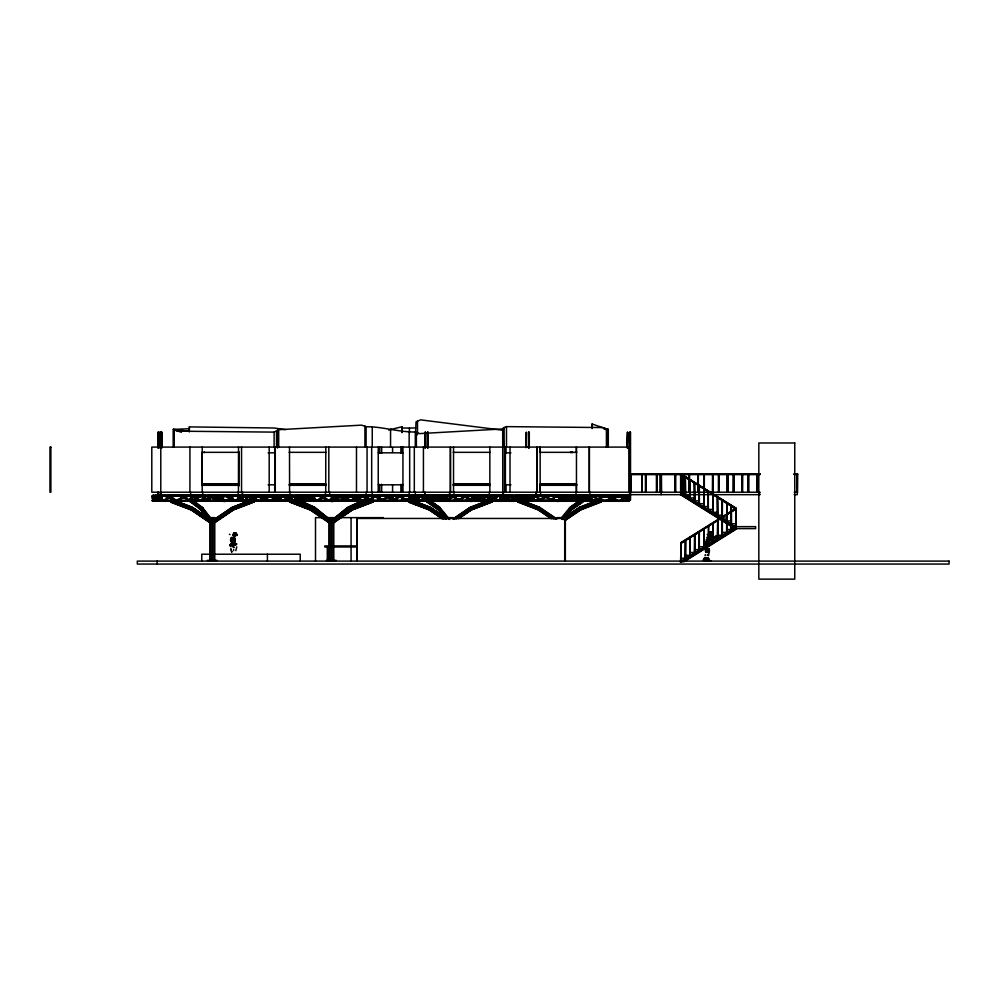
<?xml version="1.0" encoding="UTF-8"?>
<svg xmlns="http://www.w3.org/2000/svg" width="999" height="999" viewBox="0 0 999 999"><rect width="100%" height="100%" fill="white"/><g stroke="black" fill="none" stroke-linecap="round" stroke-linejoin="round"><path stroke-width="1.5" d="M231.231 544.305L230.207 545.866L230.831 543.906M235.889 544.343C236.151 544.905 235.876 543.456 236.738 543.918M233.704 549.413L233.629 550.599M630.644 474.5L630.644 473.813L630.644 474.5L760.064 474.5M711.563 535.639L710.938 535.701L711.675 537.037M235.352 539.885L234.74 537.812M707.629 549.925L707.155 551.76L705.644 551.898L705.581 550.087L706.718 550.861L705.594 550.699M706.518 558.816C704.969 560.352 707.367 558.528 706.193 560.027M712.162 533.978L712.25 532.942L712.2 533.953M230.557 544.255L230.519 545.754L230.444 544.118L231.318 544.43M705.756 548.813L705.681 548.189M155.357 495.479L155.382 496.153L155.382 495.479L276.498 495.479L276.298 496.353M625.187 501.073L625.187 500.399M625.187 496.153L625.187 495.479M712.262 533.828L711.563 532.042M230.981 545.054C230.245 543.394 230.195 545.242 233.654 547.464M706.443 559.565C705.594 559.465 706.043 559.29 706.305 559.19M708.978 559.84L709.015 559.003L708.416 559.64M231.406 538.086C230.919 536.713 232.542 542.032 234.753 540.347M234.515 533.129C231.618 537.212 234.128 531.818 235.951 534.065M592.757 500.399L592.782 501.273M706.231 559.69L706.505 558.965L706.068 559.902M222.889 500.574L222.977 495.654L215.734 500.586L221.803 496.391M223.039 500.474L223.127 495.541M223.314 495.541L223.277 500.998L220.404 495.654M223.376 500.899L223.464 495.654M710.938 533.878L710.376 534.752M235.077 539.248L235.052 541.458M570.554 500.736L579.695 495.816M712.237 532.942L710.714 532.055M230.682 545.541L230.856 544.28L233.154 545.779L235.689 543.581L236.651 544.093M222.877 501.273C226.723 502.822 226.686 498.526 223.514 501.073M232.954 537.812L232.992 536.987M314.872 496.166L306.056 500.736L316.121 495.816M316.358 496.066L306.231 500.736M302.173 496.166L310.552 500.998L310.152 495.654M310.614 500.474L310.689 495.816M499.225 500.899L503.409 495.554L499.55 500.998L486.988 495.816L499.737 500.474L499.375 500.998L502.322 496.628M708.166 551.748C710.501 554.395 706.106 546.091 707.542 551.211M419.218 496.153L419.218 495.479M418.931 501.273L418.931 500.187M458.129 518.606L470.904 509.915L491.333 502.085L490.384 499.9L492.02 499.9L491.958 502.085L471.503 509.927L458.741 518.606M557.454 500.899L570.891 495.979L557.517 500.998M333.916 501.273C334.852 497.614 326.136 502.784 334.153 501.273M475 496.79L467.345 500.736L477.772 495.966M234.428 536.126L235.402 535.764M710.289 534.715L710.564 534.178M230.444 544.93L230.969 544.505M236.114 534.003C235.714 532.142 235.077 533.716 235.589 533.928M556.368 501.073C561.188 502.372 560.252 499.188 556.281 500.399C555.669 502.01 559.19 501.598 558.841 500.399M707.042 549.987L707.03 549.1M707.941 558.703L709.053 559.428L707.929 559.165M236.738 546.84L235.826 550.686M234.103 534.115C235.989 531.855 234.69 534.915 235.489 533.404M447.652 500.399C454.757 500.412 445.754 501.898 446.94 500.187M707.916 560.889L710.639 560.938M154.021 495.816C156.169 509.615 148.589 493.169 153.634 496.078M152.71 500.998L152.897 495.541L153.072 500.474M153.059 501.273L153.446 495.541L152.884 500.474M153.634 495.541L153.309 500.899M153.821 495.541L153.784 500.899M190.846 500.998L190.996 495.554L191.184 500.574M190.884 500.574L191.221 495.541L190.797 496.066M191.034 500.998L191.221 495.541L191.396 499.65M190.647 500.736L191.371 500.574L191.596 495.541L191.783 500.487M191.546 500.574L191.771 495.541L189.261 500.998M279.196 498.276C279.658 505.294 277.035 496.466 277.972 496.053M278.209 500.998L278.396 495.541L281.156 500.736L277.797 495.541L277.747 501.273L277.61 495.541L504.32 495.267M278.159 501.273L278.571 495.541M278.858 498.002L278.584 500.998L277.185 501.073M278.858 500.187L278.771 500.998L279.008 498.114M279.895 501.273C274.475 500.024 280.682 502.285 279.058 498.276M305.145 495.979L318.706 500.736L305.319 495.816M310.677 495.541L310.489 500.998L300.674 496.066M310.639 500.899L310.826 495.654M415.759 500.187L416.071 500.986L415.709 495.654L414.348 500.899M416.046 501.073L416.233 495.816M417.644 499.5L417.844 495.654L420.055 500.899L417.594 495.816M418.581 500.187L417.657 500.899L417.982 495.541M418.743 496.778L418.369 500.998L418.131 496.778M430.182 496.091L418.169 500.998L418.306 496.778M418.494 496.778L418.356 500.474M418.544 500.474L418.693 497.04M446.803 495.816L446.728 501.073L450.124 501.073M446.815 500.998L447.003 495.541M447.19 495.541L447.003 500.998L446.328 495.666M447.34 495.654L447.152 500.899L446.478 495.566M502.06 500.474L502.959 501.073L502.834 496.066M503.459 495.816L503.434 500.998L502.847 495.554L512.437 500.899L503.109 495.554L502.834 500.899L503.346 495.541M503.171 500.998L503.496 495.654L499.375 500.998M502.897 500.187C507.529 502.072 502.047 499.488 504.507 495.541M504.87 495.541L504.695 500.998L504.12 495.816M504.32 500.187L504.495 501.273L505.069 495.541M505.244 495.541L505.069 500.998L504.458 495.454M504.557 501.273L505.394 495.654M236.488 534.74C237 533.454 234.79 535.689 236.8 534.203M243.731 500.736L246.666 500.998L257.105 496.528M309.865 501.073L313.211 501.273L313.174 500.399L310.152 500.187L310.152 501.273M234.815 533.541L235.814 533.678M707.767 551.398C708.441 545.454 706.418 555.369 705.981 551.585M708.803 559.865C708.728 559.053 709.19 560.289 708.903 559.353M253.883 502.085L252.622 501.573L252.722 499.375L254.345 500.736L253.883 502.085L233.466 509.927L214.323 522.952M372.902 502.085L371.64 501.573L371.74 499.375L373.002 499.9L372.902 502.085L352.485 509.927L333.341 522.952L337.762 519.168M491.92 502.085L492.382 500.736L491.408 499.375L469.767 507.792L453.071 519.155M597.414 502.31L601.51 500.736L601.473 501.573L599.787 501.573L599.462 499.9L600.536 499.375L601.161 499.9L598.413 500.949M231.743 539.123L231.443 537.362L230.557 540.134M450.487 500.986L440.422 495.816L450.711 500.736M440.584 495.816L450.761 500.574M472.902 496.078L473.089 500.474C467.145 498.351 470.017 503.546 472.227 500.399M536.525 501.273L536.525 500.187M534.265 500.399C544.792 501.011 525.024 501.361 536.713 500.399L547.639 496.091M706.018 551.123L707.429 548.476L709.153 549.575M710.601 533.391L710.489 534.428M705.219 559.29L706.256 558.953L705.082 559.34M236.513 534.428C238.374 535.439 234.715 535.676 237.05 534.827M242.407 495.816L268.781 495.816M420.966 500.399L420.966 501.073M421.128 501.073L421.128 500.399M498.913 496.153L498.763 495.479M498.763 500.399L498.763 501.073M498.913 501.073L498.913 500.399M235.801 533.091L234.615 533.016M705.344 558.703L704.495 559.203L704.27 558.304M233.479 542.32C230.182 542.42 233.791 542.907 234.653 542.457M236.064 544.942L236.026 544.293M212.3 500.574L224.338 496.141M225.774 495.979L212.412 500.899M231.406 542.707L232.317 542.469M278.621 500.899L278.771 498.439M278.771 500.998L278.921 498.538M279.395 495.654L278.946 500.998L279.445 495.816M193.169 496.153L193.169 495.479M193.169 500.399L193.169 501.073M193.344 496.153L193.344 495.479M193.344 501.073L193.344 500.399M363.686 501.073L363.686 500.399L351.286 496.041M363.861 501.073L366.496 495.654L366.321 500.899L369.642 500.287M398.114 495.541L408.928 500.574M711.026 535.963L711.3 535.551M235.876 543.531L235.577 544.093M449.463 496.353L449.463 495.267M590.047 496.153L590.047 495.479M590.047 501.073L592.482 495.554M706.243 559.54L706.068 559.153M269.181 495.966L277.797 500.998M415.584 432.392L416.046 421.853L420.517 419.855L502.372 430.169M329.62 495.816L339.785 500.986L329.682 495.816L365.284 495.479M329.795 495.267L329.795 496.353M329.795 500.187L329.795 501.273M236.076 543.581L236.126 543.731M339.697 495.979L350.986 500.899M373.401 495.541L384.453 500.574M475.099 500.574L461.65 495.541M527.772 496.391C535.576 501.273 534.14 504.045 533.928 495.541M533.528 500.998C534.365 486.401 534.477 504.408 533.553 500.187M707.105 549.288L707.916 548.451M279.895 496.353L279.895 495.267M279.832 501.073L279.895 500.187M235.165 533.928L235.202 533.166L235.801 533.791M429.445 495.541L440.634 500.474M501.336 499.5C498.613 491.383 505.207 499.063 504.57 495.267M501.535 499.238C502.959 488.486 497.739 504.308 503.996 500.736M501.873 499.338L502.06 495.541L501.298 495.267M501.923 499.5L501.998 495.267L502.959 495.479M200.262 495.979L211.313 500.899M235.327 536.276L234.64 536.113L235.851 535.576M230.382 545.879L230.856 544.355L230.294 545.242M235.165 535.052L235.514 534.303M235.851 533.266L235.127 532.804M236.176 543.993L236.226 544.155M237.125 535.239L236.875 534.44M233.853 547.514L233.991 546.828M711.151 532.991L711.5 531.992M712.362 538.523L712.025 539.385L712.212 538.736M390.834 496.066L380.644 500.986L380.519 500.187M380.706 500.986L380.519 501.273M707.767 539.31L709.989 537.774L709.09 536.788M230.307 545.704L230.519 545.629M233.167 534.902L234.216 534.278M189.186 431.805L189.373 426.898L274.013 427.997L285.527 429.632M418.219 500.899L418.606 496.878L420.055 500.899M418.544 500.998L418.931 496.778M419.205 495.654L418.693 500.899L408.566 495.966M709.902 537.2L707.841 539.36L706.718 537.337M707.617 549.15L707.629 549.825M233.579 539.273L234.353 537.849M260.24 500.736L266.383 496.366M450.499 496.078L461.725 500.574M712.1 538.349L711.912 539.385M554.832 495.816L568.231 500.998M455.656 500.399L455.656 501.073M456.006 501.073L456.006 500.399M489.148 495.479L489.148 496.153M489.498 496.153L489.498 495.479M489.148 500.399L489.148 501.073M489.498 501.073L489.448 500.474M707.492 534.715L708.703 536.288M511.326 500.736L518.106 495.654M224.688 496.078L236.663 500.574M516.995 500.399L516.995 501.073M517.357 501.073C516.52 500.761 506.293 497.864 506.281 501.273M576.173 496.153L576.173 495.479M576.173 501.073L576.173 500.399M343.531 501.073L343.531 500.399M580.769 501.073L581.393 499.4L583.304 500.736L582.642 502.06L571.44 509.877L566.758 515.659M705.082 555.694L705.282 554.607M590.609 495.966L579.12 500.736L590.421 495.816M289.785 495.479L289.785 496.153M290.16 496.153L290.16 495.479M289.785 500.399L289.785 501.073M290.16 501.073L290.16 500.399M354.071 500.399L354.071 501.073M354.445 501.073L354.445 500.399M586.825 501.273L586.825 500.187L575.724 500.998L565.459 496.091M715.821 535.601L716.37 536.638L715.109 536.813M202.585 495.479L202.585 496.153M202.585 500.399L202.585 501.073M202.959 496.153L202.959 495.479M202.959 501.073L202.959 500.399M266.808 500.474L278.047 501.273L277.71 500.399M267.183 501.073L267.819 500.736L267.183 500.399M566.708 500.511L579.245 495.979C581.206 497.914 590.434 501.873 587.874 500.574M202.073 496.066L191.87 500.886M234.191 538.811L234.665 538.149M246.316 500.187L245.529 500.986L246.328 495.654M246.466 495.541L245.654 500.899L246.241 500.399M245.804 500.998L246.653 495.541M246.129 500.899L246.803 495.654M542.769 496.078L554.957 500.574M220.292 500.736L208.004 495.816M234.465 533.966L233.416 533.279M366.171 501.273L366.171 500.187L365.734 501.073M536.188 495.267L536.188 496.353M236.338 496.066L245.542 500.886M233.591 533.279L234.777 533.953L233.616 533.828M235.14 541.333L235.277 540.197M366.009 501.273L366.009 500.187M401.748 432.442L401.935 426.785L388.611 430.02M474.837 495.979L487.112 500.899M409.353 496.153L409.353 495.479M408.916 500.399L408.916 501.073M409.353 501.073L409.353 500.399M372.315 500.399L372.315 501.073M372.764 501.073L372.764 500.399M707.017 539.56L707.679 539.735L706.593 539.435M709.54 538.961L709.053 536.288M319.118 501.073L319.118 500.399M231.393 500.399L231.393 501.073M231.855 501.073L231.855 500.399M237.912 495.479L237.912 496.153M238.374 496.153L238.374 495.479M237.912 500.399L237.912 501.073M238.374 501.073L238.374 500.399M325.174 495.479L325.174 496.153M325.637 496.153L325.637 495.479M325.174 500.399L325.174 501.073M325.637 501.073L325.637 500.399M372.028 496.153L372.028 495.479M372.49 496.153L372.49 495.479M372.028 501.073L372.028 500.399M372.49 501.073L372.49 500.399M705.506 551.011L705.669 550.049M465.696 500.399L465.696 501.073M211.126 496.078L224.9 500.574L211.313 495.654M466.171 501.073L466.171 500.399M709.365 538.336L709.365 537.674M292.857 495.979L305.394 500.736L292.882 496.078M704.757 560.514L705.619 560.701M797.127 492.207L797.239 473.813L797.015 492.207M797.364 474.5L797.364 473.813M419.705 495.554L415.696 501.073L415.846 495.541L414.498 500.998M453.708 496.153L453.708 495.479M454.195 496.153L454.195 495.479M453.708 500.399L453.708 501.073M454.195 501.073L454.195 500.399M710.464 539.135L711.775 539.535L711.026 539.373M540.384 496.153L540.384 495.479M540.871 496.153L540.871 495.479M540.384 500.399L540.384 501.073M540.871 501.073L540.871 500.399M552.235 500.399L552.235 501.073M552.722 501.073L552.722 500.399M330.769 520.417L311.476 507.292L290.871 499.375L288.736 500.574L289.71 502.085L310.127 509.927L329.283 522.952M329.645 501.073L329.707 500.187L329.732 501.273L329.782 500.474L318.494 495.816L329.907 500.574M380.706 501.273L380.706 500.187M484.09 500.736L472.852 495.816M237.025 535.127L236.713 534.552M364.847 500.574L365.734 495.654L365.846 500.574M364.985 500.474L365.871 495.541L366.034 500.574M365.397 499.238L366.059 495.541L366.321 500.899L366.983 500.899L366.858 495.816M365.597 499.5L366.208 495.654M712.012 533.379L711.4 532.654M709.415 550.349L708.828 548.638M402.035 501.273L402.035 500.187M705.157 560.564L706.793 560.889L703.808 560.364M234.44 533.329L233.641 533.354L234.378 533.778M705.606 559.303L706.031 559.602M709.877 560.414L707.217 559.977M200.599 500.474L192.345 496.253C198.239 495.504 191.059 497.752 191.308 495.479M235.752 533.316L235.027 532.954M236.825 534.74L236.813 534.315M519.655 500.399L519.655 501.073M533.878 500.886L526.286 495.954M572.877 500.399L572.877 501.073M573.463 501.073L573.463 500.399M536.85 496.153L534.265 496.153M347.34 501.073L347.34 500.399M574.512 500.399L574.512 501.073M575.112 501.073L575.112 500.399M711.55 532.417L712.087 533.116M536.525 496.353L536.525 495.267M708.578 555.669L708.928 553.146M231.456 545.204L233.454 545.691L235.364 543.918M557.117 500.187L557.117 501.273M470.017 500.187L470.017 501.273M245.554 496.078L258.729 500.736M245.816 495.654L255.369 500.886L247.39 496.266M314.373 500.399L314.623 500.736M704.557 559.203C706.231 559.752 703.134 557.842 704.445 559.015M590.009 496.078L603.683 500.899M242.532 496.353L242.657 495.479M242.532 501.273L242.657 500.399M502.06 498.026L501.448 495.566C503.209 512.3 496.278 484.99 501.51 500.474C505.132 503.821 503.946 493.718 504.32 496.353M504.732 500.899L503.533 500.399M232.755 542.42C235.14 543.581 229.295 541.658 233.803 542.32M418.718 500.474L418.032 500.899M559.565 500.187L559.565 501.273M454.083 483.966L454.083 484.69L487.862 484.69L487.862 483.966M530.344 500.736L533.503 495.554M540.696 483.966L540.696 484.69L574.475 484.69L574.475 483.966M178.072 495.654L190.235 500.074M414.285 500.736L415.509 495.654M414.672 500.998L415.996 495.654L415.846 500.998L420.03 495.654M627.809 500.986L627.722 495.454L627.447 500.074M204.171 483.966L204.171 484.69L237.999 484.69L237.999 483.966M291.446 483.966L291.446 484.69L325.274 484.69L325.274 483.966M351.848 500.574L355.357 495.541M351.873 500.899L355.582 496.078M377.272 500.574L380.319 495.654M704.357 558.154L704.819 558.091M711.837 533.329L711.95 533.653M364.56 495.479L364.56 496.153M364.56 500.399L363.861 500.399M365.709 500.736L364.398 495.654L365.497 500.998M188.861 500.736L192.108 495.654M424.163 500.736L427.285 495.654M278.696 447.09L278.696 429.695L361.576 425.137L366.096 426.735C382.704 426.573 398.688 432.242 415.297 432.005L419.667 433.603L502.697 428.946L502.772 495.154M709.352 533.99L710.039 533.241M280.744 496.078L293.107 500.736L280.781 495.816M236.576 534.827L236.026 535.377M235.939 543.756L234.777 544.88L235.989 544.005M501.998 500.187L502.172 501.273M504.17 500.899L504.495 500.187M233.167 534.702L233.117 534.94M415.696 495.479L415.696 496.153M416.471 496.153L416.471 495.479M152.66 495.966L164.123 500.736L152.897 495.816M233.516 540.197L232.118 539.572M708.366 551.498L709.477 551.548L708.553 551.46M705.531 543.906L705.631 542.944M709.028 533.241L709.402 532.567M706.53 552.147L705.519 551.598M486.988 495.816L499.737 500.474M592.157 495.654L590.384 501.273M705.968 541.533L705.581 542.045L706.655 541.533M234.902 533.978L235.227 533.491M706.018 550.399L706.805 550.299M402.185 500.399L401.673 500.899L403.571 495.554L401.835 501.273M449.463 500.187L449.463 501.273M246.903 501.073L246.641 500.187M363.561 500.998L349.712 496.078M366.283 495.541L366.059 500.998M234.528 536.001L235.402 536.038L234.64 536.113M549.263 496.078L536.813 500.998M379.982 500.399L379.982 501.073M380.856 501.073L380.856 500.399M246.328 500.899L247.964 495.554M246.491 500.998L248.152 495.554M246.603 500.998L248.301 495.654M401.311 500.399L401.311 501.073M402.185 501.073L401.66 500.574M418.556 496.078L432.692 500.474M248.114 500.998L260.639 495.979M581.655 501.073L581.655 500.399M714.747 536.975C713.91 535.789 715.047 537.012 714.085 537.799M706.855 560.102L705.856 560.252M232.03 540.034L230.757 541.133L231.306 541.783M587.175 495.267L587.175 496.353M587.175 500.187L587.175 501.273M230.669 539.385L230.757 541.133L230.582 540.197M591.108 501.073L591.108 500.399M247.165 501.073L246.878 500.187L243.856 500.399L243.781 501.273L246.054 501.136M310.789 501.073L310.789 500.399L310.04 500.886M340.572 496.253L333.516 501.073M366.321 501.073L366.508 500.899M367.245 501.073L367.245 500.399M415.584 500.399C416.108 501.323 412.799 499.113 411.089 500.349M409.515 501.273L152.31 500.736L629.02 500.187M190.559 495.479L190.846 496.353M190.559 500.399L190.846 501.273M215.959 495.979L201.823 500.998L203.409 495.541M201.823 500.998L203.584 495.541M203.734 495.654L201.673 500.899M278.858 501.273L278.571 500.399M279.208 500.187L279.495 501.073L278.496 501.073M364.797 500.399L365.085 501.273M366.471 501.073L367.357 500.736M417.295 500.399L417.295 501.073M419.218 501.073L419.218 500.399M501.585 496.153L502.684 495.816L502.297 495.267M502.297 501.273L502.297 500.187M504.208 501.273L503.921 500.399M504.845 501.073L502.497 500.736M589.198 496.153L588.911 495.267M589.198 501.073L588.911 500.187M627.684 495.267L627.684 496.353M628.371 495.479L628.721 495.816M589.86 495.479L629.42 495.816L152.31 495.816L205.507 495.267M617.519 495.966L628.483 500.574L627.684 501.273M589.86 500.399L629.42 500.736L415.084 501.073L415.222 500.187M245.592 500.736L236.351 495.966M164.123 495.541L178.047 500.574M255.369 495.979L269.343 500.899M335.776 495.979L349.75 500.899M446.516 500.899L432.542 495.979L446.665 500.474L446.615 501.273M526.261 500.899L512.574 495.541L521.191 500.899L512.362 495.979L504.32 500.998L504.695 495.541L505.057 500.886L504.333 495.566M603.821 495.541L617.744 500.574M235.752 534.44L235.439 535.239M706.805 558.728C707.13 560.264 709.327 558.041 707.742 559.065M384.165 496.078L397.977 500.736L384.353 495.541M504.545 495.716L503.259 500.998L502.934 496.066M505.057 495.866L503.059 500.736L504.745 495.754M504.92 495.816L502.634 500.974M152.497 500.736L153.933 500.736L161.338 495.654M153.409 500.899L159.828 496.378M278.246 500.574L277.56 500.986M504.32 501.273L504.32 500.474L505.382 500.886M504.545 500.574L505.207 500.899M518.194 500.574L529.22 496.091M518.394 500.998L530.794 495.979M235.389 536.176L234.615 536.376L235.302 535.951M365.159 496.078L352.372 500.574L363.798 495.654M373.376 500.736L363.736 495.554M281.081 500.899L278.234 495.554L277.647 495.966M333.916 500.187L333.841 500.474M501.873 495.541L502.26 500.736M559.215 500.736L559.028 495.816M588.598 495.816L587.837 496.078M588.061 495.654L588.399 500.474M590.234 500.499L588.923 495.666L588.274 496.153M588.586 495.541L588.911 500.574M627.784 495.541L627.759 500.736L627.959 495.541L628.483 500.899M628.134 495.816L629.42 495.816M628.371 496.153L628.758 495.554L620.142 500.736M620.179 500.474L628.646 495.554L628.846 500.574M279.995 496.353L279.995 495.267M279.995 501.273L279.995 500.187M470.429 501.273L470.429 500.187M401.823 500.998L403.746 495.554M402.01 500.998L403.896 495.654M543.031 500.487L534.053 495.816L542.844 500.886M521.99 496.166L512.162 500.998L511.476 496.078M512.824 500.899L511.675 495.541L512.674 500.998M503.046 495.816L503.346 500.986L503.396 495.979M191.92 495.979L191.271 495.654M234.89 544.967L235.839 544.043M227.223 500.187L227.297 501.273M581.093 496.878L579.832 500.998L581.568 496.878M579.682 500.899L581.418 496.778M580.631 499.662L581.63 497.04M590.709 500.574L592.632 495.654M590.734 500.899L592.22 497.04M258.753 500.474L245.654 495.654L255.369 500.886M485.551 500.998L499.388 495.654M501.635 500.899L501.298 500.187M232.73 545.791L234.515 545.029M495.005 500.899L492.907 495.816M709.315 545.804L709.028 545.167M707.629 554.445L707.167 555.444M505.057 500.886L502.609 500.399L504.258 500.399M706.231 551.398L707.367 548.551L708.99 549.263M704.794 560.177L703.146 559.989L703.908 560.402M278.696 429.695L274.113 432.117L177.859 431.181L174.226 429.82L174.226 447.09M235.127 533.941L235.689 533.878M295.467 500.736L297.252 499.375L314.635 507.292L329.707 519.418M210.265 522.952L191.109 509.927L170.692 502.085L170.592 499.9L171.865 499.375L192.457 507.292L206.606 516.908M289.71 502.085L290.984 501.573L290.871 499.375M441.908 518.606L429.145 509.927L408.728 502.085L408.628 499.9L409.89 499.375L430.494 507.292L444.642 516.908M551.048 518.606L538.286 509.927L517.857 502.085L517.757 499.9L519.03 499.375L539.622 507.292L556.356 518.668M517.857 502.085L519.13 501.573L519.03 499.375M708.865 533.566L709.265 532.904M403.496 500.574L413.174 496.166M233.142 540.109L233.391 539.472L231.93 539.872M350.774 496.078L355.744 500.736M424.325 496.078L429.595 500.736M236.751 534.989L235.402 534.852M477.46 500.574L488.174 496.191M191.721 499.4L192.42 500.736L190.497 502.06L189.785 500.736L191.721 499.4L202.922 507.817M340.659 500.574L351.261 496.191M582.005 500.899L575.899 496.078M208.341 500.899L201.723 495.654M707.542 561.063L705.781 560.726M709.203 533.066L709.602 532.355M259.715 500.574L269.468 496.166M259.94 500.998L271.054 495.979M294.355 500.574L304.82 496.091M258.504 496.078L267.058 500.574M300.949 500.899L291.121 495.816M493.331 500.899L483.728 495.816M564.198 500.886L559.328 495.654L559.428 500.998M590.509 501.273L590.509 500.187M709.802 539.772L710.202 539.872M441.645 496.166L431.506 500.736L443.281 495.979M534.128 495.816L543.019 500.586M233.154 535.526L233.816 535.676M707.929 559.29L707.23 559.103M363.936 500.886L366.808 495.554M364.098 500.986L366.958 495.654M364.273 500.986L367.033 495.816M714.66 536.913L713.773 537.574M336.051 500.874L334.053 495.579L334.166 500.899M438.236 509.827L427.035 502.035L426.96 499.937L428.409 499.438L439.81 507.392L449.7 519.517M427.035 502.035L428.908 500.736L428.409 499.438M705.369 543.131L709.04 544.617L706.605 543.506M627.822 500.574L628.334 500.998M437.337 500.574L445.542 496.253M188.936 500.899L191.958 495.554L191.733 500.574L200.699 496.266M189.947 499.762L192.183 495.816M554.87 495.541L568.406 500.574M235.402 532.804L235.702 532.779M233.017 539.984L233.204 539.71M456.605 500.474L466.083 496.166M530.569 500.998L533.678 495.554M530.844 500.574L533.828 495.654M377.297 500.899L380.619 495.554M377.447 500.998L380.781 495.654M377.634 500.998L380.844 495.816M424.225 500.899L427.597 495.541M424.375 500.998L427.747 495.654M424.55 500.998L427.822 495.816M680.706 474.338L735.764 508.903L680.931 473.976L736.126 508.316L680.931 473.976M735.664 528.746L736.226 527.847M536.026 495.267L536.026 496.353M536.026 500.187L536.026 501.273M536.188 501.273L536.188 500.187M279.932 499.238L282.28 495.554M280.107 499.238L282.455 495.554M279.982 499.762L282.605 495.654M280.157 499.762L282.68 495.816M366.009 495.267L366.009 496.353M372.627 496.353L366.196 496.353L366.171 495.267M415.222 495.267L415.222 496.353M708.766 549.025L709.502 550.299M235.04 536.226L235.352 535.901M710.277 531.88L709.452 532.292L710.152 531.955M711.063 532.117L711.763 532.38M352.023 500.998L355.694 495.654M352.197 500.998L355.756 495.816M270.729 500.474L277.335 496.378M231.693 542.182L233.242 543.106M341.745 500.474L350.674 496.166M342.02 496.066L333.753 500.986M708.466 539.485L708.878 539.423M437.662 496.078L428.783 500.387M704.083 559.79L705.943 560.963M161.363 496.066L153.746 500.986L153.059 500.187M711.375 538.611L711.9 538.911M401.835 500.187L401.673 500.899M706.917 558.404L708.041 558.379M415.746 500.886L419.867 495.554M416.071 500.986L420.104 495.816M705.431 543.231L706.293 543.456L705.556 543.394M561.026 518.319L570.042 507.342L581.393 499.4M564.76 514.423L567.582 510.926M562.325 517.857L570.841 507.342L582.192 499.4M562.162 519.48L571.59 507.829L582.917 499.912M568.768 512.187L570.641 509.877L582.642 502.06M564.497 517.907L572.027 508.603L583.304 500.736M566.346 516.346L571.965 509.39L583.204 501.548M490.334 499.9L490.759 499.375L470.154 507.292L453.434 518.668M706.867 548.988L707.692 548.439M580.044 496.078L570.904 500.998M236.001 535.139L236.701 534.989M536.288 495.267L536.288 496.353M536.288 500.187L536.288 501.273M556.593 500.187L556.593 501.273M556.818 501.273L556.818 500.187M364.51 499.9L365.684 499.388L366.72 500.736M556.88 500.187L556.88 501.273M449.862 496.353L449.862 495.267M449.862 501.273L449.862 500.187M280.731 500.187L280.731 501.273M280.981 501.273L280.981 500.187M227.547 501.273L227.547 500.187M242.22 495.267L242.22 496.353M242.22 500.187L242.22 501.273M314.81 501.273L314.81 500.187M329.495 495.267L329.495 496.353M329.495 500.187L329.495 501.273M276.049 495.267L276.049 496.353M276.049 500.187L276.049 501.273M276.298 501.273L276.298 500.187M487.687 483.966L487.687 484.69M574.3 483.966L574.3 484.69M208.217 495.979L220.217 500.899M204.171 451.973L204.171 452.697M204.345 484.69L204.345 483.966M291.621 484.69L291.621 483.966M419.967 501.273L419.98 500.187M237.812 483.966L237.812 484.69M325.087 483.966L325.087 484.69M419.98 501.273L419.967 500.187M288.711 500.736L293.469 496.528M288.786 500.899L293.619 496.628M288.936 500.998L293.694 496.79M499.325 495.816L501.161 500.899L504.258 501.073M454.283 484.69L454.283 483.966M540.896 484.69L540.896 483.966M495.367 496.078L490.696 500.012M707.667 558.466L707.08 558.578M489.16 500.574L495.117 495.541M495.442 495.654L489.21 500.899L492.02 499.9M489.36 500.998L495.516 495.816M559.178 500.736L565.122 495.579M559.29 500.874L565.259 495.666M559.428 500.961L565.434 495.954M332.842 519.443L347.752 507.305L359.677 501.823M333.566 518.981L347.315 507.804L365.684 499.388M333.541 519.443L348.451 507.305M338.174 516.046L345.03 510.464M337.699 517.12L349.151 507.804L366.346 499.9M343.868 513.261L349.575 508.603M333.616 522.39L338.174 518.681M559.877 501.273L559.877 500.187M533.229 500.187L533.229 501.273M533.553 501.273L533.379 500.899M223.439 501.273L223.439 500.187M446.615 500.187L446.353 501.073M446.94 501.273L447.202 500.399L432.592 495.816M472.939 500.187L472.939 501.273M333.591 500.187L333.591 501.273M310.714 501.273L310.714 500.187M585.651 500.187L585.651 501.273M585.976 501.273L585.976 500.187M579.383 496.066L588.136 500.574M291.471 495.979L300.811 500.998M706.98 557.842L708.254 557.754L707.454 557.729M484.09 495.979L493.206 500.998M269.38 496.066L277.922 500.574M362.113 501.273L362.113 500.187M416.046 496.153L409.19 496.153M415.409 500.187L415.222 501.273L629.02 501.273M710.451 539.01L711.251 539.547M363.898 500.574L364.56 501.073M506.281 496.353L515.721 496.328M366.833 496.153L372.315 496.153M473.151 496.153L470.017 496.353M559.765 496.153L556.306 496.353L558.841 496.153M246.878 496.353L243.744 496.153L246.528 496.353M273.351 500.187L273.351 501.273M273.701 501.273L273.701 500.187M283.329 500.187L283.329 501.273M283.679 501.273L283.679 500.187M334.153 496.353L331.031 496.153L333.803 496.353M191.209 501.273L191.209 500.187M497.914 501.273L497.914 500.187M500.949 500.187L500.949 501.273M508.578 500.187L508.578 501.273M508.941 501.273L508.941 500.187M511.401 500.899L518.531 495.654M511.55 500.998L518.606 495.816M627.335 495.267L627.335 496.353M504.932 500.574L511.663 496.078M505.157 500.474L512.262 495.654M505.382 500.736L512.35 495.816L526.323 500.736M260.314 500.899L267.357 495.979M260.464 500.998L267.757 495.979M569.517 507.829L580.844 499.912M366.071 496.078L366.795 495.979M571.965 506.855L578.234 502.485M246.803 495.979L235.702 500.449M502.06 496.078L502.959 496.153M504.695 496.078L505.394 495.979M504.882 500.474L504.183 495.666M501.535 495.979L501.923 501.273M559.565 495.979L563.886 500.986M565.222 500.736L579.195 495.816L588.061 500.574M366.021 495.979L365.359 495.979M501.685 500.998L501.161 500.899M223.289 495.954L215.921 500.874L223.214 495.816M212.824 520.417L232.13 507.292L252.722 499.375M212.462 520.891L231.731 507.792L252.297 499.9M213.474 520.417L232.767 507.292M212.525 521.678L231.756 508.603L252.26 500.736M211.713 523.339L232.168 509.415L252.622 501.573M222.302 516.446L226.149 513.836M213.674 522.952L232.829 509.927L253.247 502.085M214.685 522.465L232.58 510.289M331.843 520.417L351.136 507.292L371.74 499.375M331.481 520.891L350.749 507.792L371.316 499.9M332.492 520.417L351.785 507.292M330.269 522.552L350.774 508.603L371.278 500.736M330.731 523.339L351.186 509.415L371.64 501.573M341.321 516.446L345.167 513.836M332.692 522.952L351.835 509.927L372.252 502.085M333.691 522.465L352.872 509.415L373.326 501.573M454.083 518.668L470.791 507.292M454.445 519.068L469.842 508.603L490.359 500.736M456.181 518.981L470.267 509.415L490.721 501.573M459.103 518.119L471.89 509.415L492.357 501.573M562.562 518.668L579.295 507.292L599.887 499.375M562.2 519.155L579.944 507.292M563.536 519.068L578.921 508.603L599.425 500.736M565.272 518.981L579.333 509.415L599.787 501.573M569.48 516.446L574.6 512.962M564.672 520.342L579.994 509.927L601.473 501.573M564.41 520.729L581.031 509.415M565.322 520.342L580.644 509.927L601.061 502.085M266.92 496.078L267.62 500.998M365.334 500.474L364.073 495.541M161.001 495.654L153.346 501.073L153.634 500.474M310.639 495.966L296.216 500.474L310.165 495.966M735.838 508.429L680.644 542.769L681.006 543.344L736.126 508.903L735.764 508.316M680.931 543.244L736.063 508.791M680.369 562.012L735.489 527.572L736.4 529.02L683.903 561.838M680.544 562.3L735.664 527.847M682.142 561.925L735.951 528.296M683.728 561.55L736.226 528.746M270.679 500.736L277.585 496.478M270.766 500.886L277.685 496.628M270.891 500.986L277.697 496.79M333.541 500.736L341.658 495.654M333.629 500.886L341.995 495.654M557.542 495.966L549.225 500.886L556.118 496.278M549.238 500.886L557.367 495.666M549.138 500.736L557.454 495.816M711.563 537.787L712.262 537.937M620.242 500.886L627.497 496.678M620.367 500.986L627.797 496.678M709.789 537.225L709.065 536.9M225.799 500.974L232.917 496.266M234.365 495.966L225.712 500.886L234.253 495.666M225.612 500.736L234.34 495.816M204.558 499.862L210.926 496.353M204.558 500.024L210.914 496.515M203.734 500.736L211.001 496.678M203.734 500.899L211.363 496.678M708.778 538.898L709.852 538.449L708.416 539.098M232.755 540.159L232.018 540.234M570.554 500.574L578.384 496.353M570.629 500.899L580.132 495.816M503.533 501.073L504.17 500.736M437.35 500.736L447.09 495.816M437.437 500.899L446.94 496.066M428.646 499.85L436.151 496.166M428.571 500.112L437.325 495.816M428.658 500.287L437.737 495.816M191.746 500.474L200.537 496.166M191.783 500.736L202.035 495.816M306.231 500.986L316.308 495.816M380.419 500.474L389.348 496.166M380.407 500.574L389.435 496.266M380.457 500.736L390.796 495.816M467.345 500.736L477.547 495.816M467.432 500.886L477.722 495.816M341.67 500.736L351.885 495.816M341.758 500.899L352.285 495.816M341.883 500.998L351.973 495.979M362.325 500.599L364.985 499.388M350.899 508.004L365.397 501.336M361.401 503.983L365.347 502.172M456.555 500.736L467.257 495.816M456.643 500.899L467.619 495.816M456.755 500.998L467.345 495.979M403.521 500.736L414.735 495.816M403.596 500.899L414.76 495.979L403.808 500.998M259.74 500.736L270.717 495.816M259.827 500.899L271.029 495.816M317.457 499.85L325.836 496.166M317.432 500.112L327.073 495.816M317.507 500.287L327.41 495.816M317.62 500.387L327.16 495.979M606.405 447.09L606.405 428.921L602.722 427.56L506.481 426.623L503.071 428.022L503.421 447.09M366.071 500.474L376.173 496.266M366.246 500.736L377.647 495.816M390.559 500.574L400.412 496.166M390.621 500.736L401.823 495.816M390.696 500.899L401.973 495.816M390.771 500.986L402.023 495.966M232.742 542.694L233.192 542.494M511.975 500.736L523.314 495.816M512.062 500.899L523.588 495.816M579.32 500.986L587.574 496.778M579.208 500.899L590.546 495.816M431.506 500.736L442.932 495.816M431.58 500.899L443.256 495.816M294.38 500.736L306.306 495.816M294.717 500.899L306.318 495.979M298.539 499.363L306.268 496.078M340.671 500.736L352.647 495.816M340.759 500.899L352.659 495.979M477.485 500.736L489.56 495.816M477.559 500.899L489.335 495.979M235.539 499.925L245.092 496.091M235.527 500.187L246.353 495.816M235.602 500.349L246.628 495.816M518.219 500.736L530.494 495.816M518.294 500.899L530.756 495.816M536.613 500.574L547.814 496.191M536.638 500.736L549.263 495.816M247.914 500.574L259.066 496.091M247.939 500.736L260.364 495.816M248.027 500.899L260.614 495.816M352.372 500.574L363.686 496.191M430.257 496.191L418.868 500.574L408.691 495.654M418.906 500.736L431.73 495.816M418.806 500.474L431.68 495.979M234.141 506.768L246.503 502.022M249.25 500.961L253.371 499.375M237.537 506.218L244.393 503.583M251.611 501.785L254.345 500.736M233.853 509.415L254.308 501.573M353.159 506.768L365.522 502.022M368.269 500.961L372.377 499.375M359.303 505.157L363.411 503.583M475.574 506.218L482.417 503.583M578.908 507.792L600.536 499.375M590.184 504.108L594.305 502.534M706.443 551.91L707.067 551.735M212.337 500.736L225.737 495.816M524.675 499.975L535.364 496.041M524.712 500.237L536.7 495.816M536.838 495.816L524.787 500.399L536.775 495.979M557.342 500.574L569.368 496.041M557.38 500.736L570.841 495.816M246.391 500.574L257.218 496.628M246.428 500.736L257.28 496.79M246.503 500.899L257.33 496.965M708.279 558.104L707.08 558.141M327.16 500.474L338.012 496.528M327.16 500.574L339.448 496.141M327.21 500.736L340.871 495.816M327.272 500.899L340.859 495.979M442.994 500.474L455.282 496.041L443.069 500.574M443.069 500.736L456.768 495.816M443.131 500.899L456.768 495.979M707.317 557.879L707.991 558.029M282.292 500.474L294.867 496.141M282.38 500.736L294.917 496.303M282.442 500.899L294.98 496.466M161.314 500.998L175.275 496.078M161.214 500.736L175.187 495.816M176.523 500.074L187.7 496.141M176.586 500.237L189.161 495.816M176.636 500.399L189.211 495.979M201.835 500.474L214.41 496.041L201.873 500.574M201.923 500.736L214.51 496.303M296.241 500.574L308.828 496.141M296.303 500.736L310.277 495.816M471.441 500.574L484.016 496.141M471.491 500.736L485.464 495.816M471.553 500.899L485.526 495.979M485.402 500.574L497.977 496.141M485.464 500.736L499.438 495.816M485.514 500.899L499.488 495.979M565.122 500.474L577.697 496.041L565.172 500.574M592.345 500.574L606.455 496.078L592.507 500.998L604.907 496.141M592.407 500.736L606.356 495.816M606.268 500.474L620.416 496.078L606.455 500.998L618.843 496.041M606.293 500.574L620.329 495.816M233.641 545.641L231.031 544.792M709.652 560.764L710.614 560.926M707.479 540.809L706.83 540.821M708.241 557.867L707.167 558.354M706.842 558.104L707.654 558.029M231.868 542.27L232.542 542.232M707.429 543.743L709.015 543.943M706.68 541.371L709.253 541.795M706.056 551.773L706.218 551.71M501.386 495.816L503.883 495.479M709.939 561.088L710.464 560.726M501.473 495.479L503.596 495.267M502.772 429.046L503.421 428.983M501.71 501.273L503.883 501.073M310.789 500.399L313.299 500.736M472.227 496.153L469.642 496.153M235.177 535.002L235.851 534.952M223.239 496.353L225.999 496.153L222.877 496.353M223.239 501.273L225.999 501.073M310.502 496.353L313.286 496.153L310.152 496.353M310.502 501.273L313.286 501.073M556.281 500.399L559.128 500.187M469.642 500.399L472.515 500.187M331.106 500.399L334.153 500.187M533.628 496.353L536.713 496.153M192.457 500.324L194.755 500.187L194.743 501.073M401.748 428.047L415.584 427.972M173.339 447.09L173.339 429.37L189.186 428.746M605.182 429.495L608.304 429.37L608.304 447.09M409.515 496.353L415.409 496.353L415.384 495.267M575.923 496.353L586.825 496.353M575.923 501.273L586.538 501.073M505.656 500.399L517.107 500.187M234.827 542.345L233.716 542.295M391.271 429.37L390.559 429.37L390.559 447.09M603.783 428.858L608.304 429.37M158.441 432.317L157.867 447.727M160.539 432.317L160.527 447.727L160.389 432.317L161.95 432.317L161.938 447.727M277.21 432.317L277.66 447.727M425.449 432.317L424.887 447.727M526.461 432.317L525.998 447.727L526.111 432.317M627.722 447.727L627.722 432.317L627.16 447.727M629.832 447.09L151.798 447.09L151.798 492.207L760.027 492.207M570.454 452.11L572.677 452.11M238.973 452.335L201.81 452.335L201.81 484.328L238.973 484.328M289.148 452.335L326.198 452.335M453.184 452.335L490.234 452.335M539.797 452.335L576.848 452.335M570.454 452.559L572.677 452.559M268.169 452.834L275.324 452.834M378.246 452.834L402.947 452.834M505.257 452.834L510.951 452.834M630.644 473.938L760.064 473.813M794.043 473.938L797.664 474.15L797.477 492.207M760.152 474.15L630.644 474.15L630.681 492.207M794.018 474.15L797.577 474.15L794.143 474.5M630.644 474.363L760.127 474.363M794.342 474.363L797.452 474.363M690.197 479.895L689.822 497.939L694.605 497.939M699.2 500.811L694.417 500.811L694.417 482.767L694.792 500.811M204.033 484.103L238.149 484.103M291.296 484.103L325.424 484.103M453.933 484.103L487.999 484.103M540.546 484.103L574.612 484.103M289.186 484.328L326.211 484.328M453.121 484.328L490.159 484.328M539.835 484.328L576.898 484.328M204.033 484.552L238.149 484.552M291.296 484.552L325.424 484.552M453.933 484.552L487.999 484.552M540.546 484.552L574.612 484.552M268.169 484.815L275.324 484.815M378.246 484.815L402.947 484.815M505.257 484.815L510.951 484.815M201.81 485.314L238.961 485.314M289.148 485.314L326.198 485.314M453.071 485.314L490.234 485.314M539.797 485.314L576.885 485.314M699.387 485.639L699.013 503.683L703.796 503.683M794.193 492.207L797.577 492.207M680.819 494.168L685.414 494.168M627.684 494.667L760.027 494.667M794.193 494.667L797.302 494.667L797.302 474.15M152.785 495.154L190.634 495.154L190.634 492.207M190.909 495.154L588.736 495.154M628.846 495.154L589.947 495.154L589.947 492.207M690.009 495.067L685.227 495.067L685.227 477.023L685.601 495.067M208.329 495.267L276.498 495.479M277.997 495.267L292.645 495.267M295.379 495.267L342.657 495.267M350.724 495.267L372.34 495.267M377.684 495.267L431.168 495.267M436.588 495.267L510.501 495.267M511.226 495.267L512.287 495.267M516.058 495.267L629.02 495.267M510.939 495.479L589.198 495.479M155.357 495.816L191.708 495.816M193.144 495.816L238.424 495.816M278.459 495.816L277.597 495.816L278.221 499.65M279.795 495.816L325.699 495.816M371.965 495.816L449.625 495.816M453.658 495.816L498.913 495.479M510.839 495.816L536.376 495.816M540.322 495.816L576.223 495.816M587.562 495.816L589.31 495.816M589.835 495.816L625.187 495.816M629.02 496.353L152.422 496.153M690.009 497.04L685.414 497.04L685.414 477.023M717.757 515.172L717.382 497.127L717.382 515.172L722.165 515.172M694.605 499.912L690.009 499.912L690.009 479.895M152.422 500.399L589.198 500.399M278.209 500.474L279.445 500.736M575.986 500.474L575.811 501.073L563.886 496.078M579.994 500.474L568.156 495.816M152.31 500.736L268.781 500.736M277.597 500.736L278.459 500.736M278.396 500.474L279.608 500.736M279.795 500.736L365.372 500.736M365.447 500.187L366.583 500.736M371.965 500.736L498.926 500.736M502.684 500.736L501.698 500.736L499.862 495.654M503.808 500.736L506.68 500.736M510.839 500.736L587.162 500.736M587.562 500.736L589.31 500.736M589.835 500.736L626.56 500.736M628.084 500.736L629.42 500.736M152.422 501.073L409.652 501.073M170.692 502.085L191.758 509.927L210.901 522.952M408.728 502.085L429.795 509.927L441.283 517.744M491.271 502.085L491.958 502.085M699.2 502.784L694.605 502.784L694.492 482.767M722.165 532.392L726.947 532.392L726.947 502.872L726.573 532.392M703.796 505.656L699.2 505.656L699.088 485.639M731.168 505.731L731.543 529.52L726.76 529.52M703.608 506.555L708.391 506.555M708.391 508.528L703.796 508.528L703.758 474.15L703.908 506.555M736.138 526.648L735.764 508.603L735.826 526.648M712.974 509.428L708.204 509.428L708.266 491.383L708.391 511.401L712.974 511.401M717.569 512.3L712.786 512.3L712.861 494.255M717.569 514.273L712.974 514.273L712.974 494.255M722.352 517.22L717.569 517.132L717.682 497.127M209.79 517.632L214.785 517.632L214.785 560.364M322.315 517.632L315.509 517.632L315.509 561.101M325.462 517.632L336.301 517.632M339.398 517.632L383.391 517.632M447.827 517.632L452.822 517.632M556.967 517.632L561.95 517.632M721.977 518.044L726.76 518.044M356.655 518.456L565.334 518.456L565.334 561.101M712.974 538.136L717.757 538.136L717.757 520.092L717.382 538.136M722.165 520.004L726.76 520.004M726.573 520.916L731.355 520.916M726.76 522.877L731.355 522.877M712.786 522.964L712.974 542.981L708.391 542.981M731.168 523.788L735.951 523.788M731.355 525.749L735.951 525.749M731.355 526.648L755.631 526.648L755.631 528.621L731.355 528.621M699.387 531.58L699.013 549.625M726.76 531.493L731.355 531.493L731.355 505.731L731.168 529.52M722.165 534.365L726.76 534.365L726.872 502.872M717.569 535.264L722.352 535.264L722.352 499.999L722.052 535.264M717.569 537.237L722.165 537.237L722.277 499.999M712.974 540.109L717.569 540.109L717.682 520.092M708.391 541.008L713.161 541.008M703.796 543.881L708.928 544.143M356.531 545.929L324.825 545.929L324.825 546.99L356.531 546.99M703.796 545.854L708.391 545.854L708.566 525.836L708.266 543.893M699.2 546.753L703.983 546.753L703.983 528.708L703.796 548.713L699.2 548.713M694.605 549.625L699.387 549.625M694.605 551.585L699.2 551.585L699.2 531.58M690.009 552.497L694.792 552.497L694.717 534.44L694.417 552.497M210.951 554.22L201.786 554.22L201.786 561.101M213.998 554.22L300.224 554.22L300.224 561.101M690.009 554.457L694.605 554.457L694.605 534.44M685.414 555.357L690.197 555.357L690.197 537.312L689.822 555.357M685.414 557.33L690.009 557.33L689.897 537.312M680.819 558.229L685.601 558.229L685.539 540.184L685.227 558.229M680.819 560.202L685.414 560.202L685.414 540.184M207.367 560.364L217.208 560.364M326.386 560.364L336.226 560.364M709.278 560.839L710.202 560.889M576.061 495.267L587.449 495.479M576.061 500.187L587.449 500.399M266.795 496.153L276.636 496.328M506.568 501.073L517.245 501.273M266.92 500.187L276.211 500.362M708.041 534.765L707.242 534.527L708.316 535.027M410.676 500.224L416.046 500.399M366.196 500.187L370.13 500.312M707.791 543.081L708.828 543.381M707.692 534.727L707.954 534.702M222.877 500.187L225.936 500.399M533.978 500.187L536.85 500.399M447.365 500.187L450.224 500.399M191.945 500.187L194.793 500.399M234.016 542.332L234.403 542.27M331.031 501.073L333.803 501.273M243.744 501.073L246.528 501.273M447.652 496.153L450.224 496.153L446.728 496.153M706.942 542.544L707.604 542.632M502.609 496.153L504.782 496.353M502.609 501.073L504.782 501.273M706.38 560.551L708.116 560.914M707.754 551.673L708.466 551.723L707.692 551.523M173.339 429.37L188.923 431.231M709.253 560.764L709.502 560.814M706.855 560.814L704.932 560.014M229.982 534.602L229.42 534.24M713.573 538.099L712.799 537.512M503.096 500.674L502.235 500.399M703.458 560.102L704.12 560.302M232.555 545.716L231.543 545.129M705.781 557.829L705.019 557.542M592.082 428.621L592.082 424.001L606.405 428.921M174.226 429.82L181.381 432.28M603.721 495.816L617.694 500.736M603.658 495.979L617.632 500.899M513.811 496.141L526.386 500.574M434.053 496.141L446.628 500.574M335.839 495.816L349.812 500.736M258.279 496.628L269.455 500.574M255.432 495.816L269.405 500.736M164.023 495.816L177.997 500.736M163.961 495.979L177.947 500.899M418.706 495.654L432.667 500.574M418.643 495.816L432.604 500.736M418.593 495.979L432.542 500.899M349.8 495.816L363.661 500.736M349.737 495.979L363.611 500.899M384.253 495.816L397.977 500.736M384.203 495.979L397.927 500.899M590.084 495.816L603.746 500.736M211.189 495.816L224.85 500.736M211.139 495.979L224.787 500.899M461.488 495.816L475.062 500.736M461.438 495.979L474.987 500.899M177.972 495.816L190.185 500.237M318.743 500.574L305.195 495.816L318.706 500.736M520.904 495.979L534.115 500.899M245.654 495.654L258.766 500.574M245.542 495.979L258.579 500.998M518.381 499.375L522.502 500.961M525.249 502.022L538.973 507.292L556.718 519.155M519.455 499.9L540.009 507.792M517.757 499.9L520.504 500.949M524.612 502.534L528.733 504.108M519.492 500.736L539.997 508.603L555.382 519.068M517.407 500.736L521.503 502.31M519.13 501.573L539.585 509.415L553.646 518.981M517.445 501.573L538.923 509.927L551.685 518.606M409.253 499.375L429.845 507.292L443.993 516.908M411.688 500.424L430.881 507.792L442.445 515.659M408.628 499.9L429.195 507.792L444.605 518.281M408.266 500.736L428.771 508.603L444.155 519.068M420.904 505.756L430.444 509.415M408.304 501.573L428.758 509.415L442.819 518.981M290.234 499.375L294.355 500.961M297.103 502.022L309.453 506.768M291.296 499.9L311.863 507.792L331.131 520.891M291.333 500.736L311.85 508.603L332.355 522.552M290.984 501.573L311.426 509.415L331.88 523.339M289.285 501.573L309.74 509.415L329.92 522.952M290.359 502.085L310.776 509.927M171.216 499.375L191.808 507.292L207.255 517.794M177.772 501.998L192.844 507.792L205.694 516.533M170.592 499.9L191.159 507.792L209.141 520.017M170.23 500.736L190.734 508.603L209.965 521.678M170.267 501.573L190.722 509.415L209.902 522.465M706.73 540.471L705.968 540.109M487.062 495.654L499.687 500.736M292.957 495.654L305.394 500.736M292.882 495.816L305.319 500.899M280.856 495.654L293.144 500.574M280.731 495.979L293.032 500.899M474.862 495.816L487.2 500.736M209.415 496.191L220.317 500.574M565.259 496.191L576.023 500.574M563.861 495.816L575.998 500.736M542.757 495.816L554.932 500.736M542.732 495.979L554.857 500.899M224.738 495.654L236.638 500.736M224.663 495.816L236.563 500.899M224.638 495.979L236.451 500.998M154.271 496.166L164.161 500.474M164.048 500.899L152.897 496.078M429.22 495.654L440.671 500.736M429.145 495.816L440.596 500.899M429.133 495.979L440.484 500.998M568.231 495.654L579.595 500.574M568.131 495.979L579.495 500.899M318.494 495.816L329.882 500.736M318.469 495.979L329.807 500.899M339.785 495.654L351.086 500.574M339.71 495.816L351.074 500.736M373.102 495.816L384.44 500.736M373.089 495.979L384.24 500.998M704.482 560.451L703.683 560.102M474.413 496.166L484.115 500.574M472.827 495.979L484.003 500.899M472.864 496.078L483.816 500.998M450.549 495.654L461.7 500.736M450.462 495.816L461.625 500.899M450.449 495.979L461.513 500.998M299.101 500.499L315.135 507.792L329.021 518.968M296.503 499.375L313.898 507.292L328.971 519.418M295.829 499.9L313.199 507.792L323.614 516.183M296.803 501.336L311.451 508.004M200.275 495.816L211.401 500.736M397.789 495.816L408.916 500.736M397.789 495.979L408.828 500.899M704.632 560.089L703.845 559.715M617.644 495.654L628.034 500.574M617.569 495.816L627.996 500.736M331.106 496.178L340.01 500.574M329.62 495.966L339.86 500.886M711.7 537.375L712.362 537.762M440.372 495.966L450.624 500.886M408.603 495.816L418.793 500.736M300.986 495.816L310.776 500.574M300.637 495.816L310.414 500.736M363.511 495.966L373.189 500.986M245.954 495.654L255.532 500.574M190.871 495.654L200.612 500.736M190.784 495.816L200.524 500.886M190.759 495.966L200.399 500.986M292.695 496.253L301.024 500.574M292.557 496.353L301.024 500.736M502.984 495.654L512.524 500.736M502.897 495.816L512.437 500.899M708.328 535.589L709.04 536.401L708.441 535.252M485.264 496.253L493.419 500.574M484.165 495.816L493.419 500.736M236.513 495.654L245.804 500.574M236.413 495.816L245.742 500.736M533.978 495.966L542.782 500.974M579.333 495.654L588.111 500.736M512.437 495.654L521.191 500.899M512.35 495.816L521.041 500.998M269.28 495.654L277.909 500.736M269.193 495.816L277.809 500.886M258.866 495.816L267.07 500.736M258.391 495.816L266.983 500.899M258.404 495.979L266.845 500.998M680.819 474.15L735.951 508.603L680.819 543.056L680.706 561.101M735.089 526.748L681.281 493.119L680.369 494.567L732.866 527.385M681.106 493.394L734.914 527.022M680.819 493.843L733.316 526.648M680.544 494.293L733.041 527.097M527.634 496.478L534.165 500.586L520.941 495.816L534.178 500.736L526.248 495.816M278.122 500.899L278.246 495.979M546.878 514.71L549.438 516.446M432.142 509.478L435.989 512.087M310.826 507.292L330.132 520.417M317.445 513.836L321.291 516.446M194.106 509.478L197.952 512.087M537.887 509.415L550.674 518.119M472.564 495.979L473.051 500.574M628.521 495.541L628.846 500.899M277.61 496.078L277.647 500.899M472.864 500.187C473.376 501.186 470.779 502.285 469.78 500.399M428.908 500.736L440.209 508.603M428.484 501.535L439.722 509.365L447.227 518.618M426.536 500.736L429.046 502.485M434.078 505.981L436.588 507.729M427.759 502.035L438.973 509.827L446.453 519.068M426.561 501.535L436.563 508.491M428.883 499.937L440.234 507.854M427.684 499.438L439.073 507.392L448.688 519.068M627.335 501.273L627.272 495.454M192.033 501.56L202.585 509.39L213.149 523.301M191.308 502.06L201.835 509.877L211.488 522.602M189.91 501.56L201.024 509.877M190.909 499.4L203.009 508.603L213.599 522.552M190.172 499.912L192.532 501.673M189.785 500.736L192.145 502.485M194.493 504.233L200.387 508.603L203.034 512.087M223.464 500.574L220.092 495.554M708.516 535.501L708.928 535.889M246.316 501.273L246.054 500.399L246.241 501.073M202.148 495.654L208.416 500.736M201.648 495.816L208.192 500.998M208.029 500.998L201.786 496.078M317.495 510.464L323.264 515.109M323.214 517.769L329.433 522.902M577.01 496.528L582.092 500.736M581.868 500.998L575.736 496.078M523.389 495.979L512.549 500.574M705.419 546.678L704.919 546.053M377.472 495.979L366.208 500.574M424.238 495.654L429.52 500.899M424.175 495.816L429.37 500.998M351.136 495.654L355.719 500.574M350.686 495.654L355.681 500.899M350.612 495.816L355.357 500.998M564.285 500.736L559.64 495.554L559.752 500.899M559.24 495.816L564.048 500.986M708.728 535.689L709.477 536.938L709.19 536.176M437.837 508.603L439.722 510.926M442.545 514.423L445.379 517.907M437.812 509.365L445.716 519.068M202.372 507.342L212.675 520.641M205.12 512.012L207.78 515.509M204.795 514.423L209.216 520.229M200.462 509.39L210.677 522.602M352.56 500.998L365.159 495.816L365.259 499.5M704.807 546.003L705.394 547.077M219.942 495.654L223.002 500.574M219.867 495.816L222.34 499.762M212.874 521.765L213.336 522.552M235.227 539.56L234.84 538.573M278.084 495.654L280.931 500.998M289.086 495.541L291.583 500.574M288.911 495.541L291.258 500.474M288.761 495.654L291.109 500.574M418.981 500.899L418.556 500.736M708.453 550.973L708.803 551.735M493.306 495.541L495.541 500.736M493.119 495.541L495.317 500.998M492.969 495.654L495.142 500.998M417.669 495.654L419.905 500.998M335.889 500.974L333.878 495.579L334.016 500.998M333.716 495.666L335.714 500.974M588.911 500.899L588.361 495.654M502.022 500.574L501.685 495.541M277.71 496.153L277.71 495.479L277.66 500.074M586.538 496.153C587.986 493.169 575.374 495.766 575.811 496.153M366.833 500.399L366.833 501.073L366.658 495.541M709.44 538.111L709.253 538.961L709.49 538.299M231.556 551.236L231.181 549.662L231.356 550.499M588.786 495.579L590.334 500.874M588.386 495.816L589.997 500.974M276.548 495.566L277.272 498.026M276.398 495.666L277.223 498.513M471.74 495.654L473.101 500.736M471.603 495.554L472.889 500.986L471.428 495.554M471.203 495.816L472.564 500.886M231.756 552.035L231.518 551.086L231.731 551.947M363.861 495.816L365.172 500.899M501.298 495.666L502.022 498.513L501.998 495.454M501.223 495.816L502.147 499.5M231.044 549.05L230.869 548.226M511.351 495.654L512.35 500.899M277.809 495.566L278.234 499.35M705.906 559.627L705.794 559.178M267.07 495.654L267.819 500.736M267.432 500.998L266.745 495.541L267.282 500.899M446.815 495.666L447.327 500.886M446.266 495.816L446.803 500.736M592.082 424.001L592.457 427.51M707.791 549.512L707.742 550.786M592.782 500.187L592.757 501.073M628.846 495.654L629.033 500.899M628.334 495.541L628.521 500.998M627.959 495.541L628.146 500.998M588.211 495.541L588.573 500.998M587.837 495.541L588.211 500.998M587.687 495.654L587.874 500.899M559.415 495.541L559.602 500.998M503.021 498.439L503.109 500.899M502.022 495.654L502.21 500.899M473.051 495.654L473.239 500.574M472.664 498.114L472.752 500.899M365.509 495.541L365.547 500.574M365.322 495.541L365.359 500.574M333.654 495.541L333.828 500.998M333.441 495.816L333.691 500.899M191.746 495.654L191.92 500.586M191.421 495.566L191.446 500.586M759.565 492.207L759.565 494.667M757.392 474.15L757.392 492.207M757.105 473.813L757.105 492.207M748.613 474.15L748.613 492.207M748.513 474.15L748.513 492.207M748.164 474.15L748.164 492.207M748.051 474.15L748.051 492.207M742.619 474.15L742.519 492.207M742.344 474.15L742.344 492.207M742.17 474.15L742.17 492.207M742.057 474.15L742.057 492.207M736.063 508.603L735.951 528.621M727.859 474.15L727.747 492.207M727.584 474.15L727.584 492.207M727.409 474.15L727.409 492.207M727.297 474.15L727.297 492.207M719.093 474.15L719.093 492.207M718.98 474.15L718.805 492.207M718.631 474.15L718.631 492.207M718.531 474.15L718.531 492.207M712.986 474.15L713.099 492.207M712.811 474.15L712.811 492.207M712.861 522.964L712.786 541.008M704.32 474.15L704.32 492.207M704.22 474.15L704.045 492.207M699.312 485.639L699.387 503.683M699.312 531.58L699.312 549.625M698.326 474.15L698.326 492.207M698.051 474.15L698.051 492.207M697.764 474.15L697.764 492.207M690.122 479.895L690.197 497.939M689.56 474.15L689.447 492.207M689.273 474.15L689.273 492.207M689.098 474.15L689.098 492.207M688.998 474.15L688.998 492.207M683.566 474.15L683.566 492.207M683.279 474.15L683.279 492.207M683.116 474.15L683.004 492.207M682.467 473.813L682.467 474.5M681.006 474.15L680.943 492.207M680.943 561.101L681.006 543.056L680.631 561.101M680.706 474.15L680.819 494.667M680.631 474.15L680.631 492.207M675.536 474.15L675.536 492.207M675.436 474.15L675.436 492.207M675.262 474.15L675.262 492.207M674.974 474.15L674.974 492.207M661.138 474.15L661.138 494.667M660.851 492.207L661.026 473.813L660.664 492.207M660.501 492.207L660.327 474.15L660.214 492.207M656.992 474.15L656.992 492.207M656.818 474.15L656.818 492.207M656.643 474.15L656.643 492.207M656.53 474.15L656.53 492.207M646.016 474.15L646.016 492.207M645.903 474.15L645.903 492.207M645.729 474.15L645.729 492.207M645.454 474.15L645.454 492.207M642.22 474.15L642.22 492.207M642.045 474.15L642.045 492.207M641.87 474.15L641.87 492.207M641.77 474.15L641.77 492.207M631.243 474.15L631.243 492.207M630.968 474.15L630.968 492.207M630.794 474.15L630.794 492.207M630.319 432.317L630.319 500.074M630.069 432.317L630.069 500.074M629.832 432.317L629.832 500.074M629.445 447.09L629.445 492.207M629.208 447.09L629.208 492.207M627.622 432.317L627.447 447.727M627.272 432.317L627.272 447.727M627.16 495.454L627.16 500.074M608.041 429.37L608.041 447.09M589.422 447.09L589.422 492.207M589.223 447.09L589.223 492.207M576.46 447.09L576.46 492.207M576.361 447.09L576.361 452.335M576.361 485.314L576.361 492.207M575.874 484.328L575.874 485.314M575.998 492.207L575.998 495.154M565.172 518.456L565.172 561.101M564.722 518.456L564.722 561.101M540.859 484.328L540.859 485.314M540.634 492.207L540.634 495.154M540.234 447.09L540.234 452.335M540.234 485.314L540.234 492.207M540.147 447.09L540.147 492.207M537.137 447.09L537.137 492.207M536.95 447.09L536.95 492.207M536.401 492.207L536.401 495.154M536.113 492.207L536.113 495.154M529.295 447.727L529.295 432.317L528.521 432.317L528.521 447.727M529.295 495.454L529.295 500.074M529.158 432.317L529.145 447.727M529.145 495.454L529.158 500.074M528.921 432.317L528.908 447.727M528.908 495.454L528.921 500.074M528.658 432.317L528.671 447.727M528.658 495.454L528.671 500.074M528.521 495.454L528.521 500.074M526.56 495.454L526.56 500.074L526.286 495.454M526.111 495.454L526.111 500.074L526.011 495.454M510.014 447.09L510.014 492.207M506.481 426.623L506.481 447.09M505.906 447.09L505.906 453.309M505.906 484.428L505.906 492.207M505.369 447.09L505.394 492.207M504.832 495.454L504.845 500.074M504.682 495.454L504.695 500.074M504.47 447.09L504.47 492.207M504.133 427.56L504.133 447.09M504.208 495.454L504.058 500.074M503.421 492.207L503.421 495.154M501.835 495.454L501.823 498.538M501.66 495.454L501.648 498.538M489.847 447.09L489.847 492.207M489.26 484.328L489.26 485.314M489.323 492.207L489.323 495.154M454.245 484.328L454.245 485.314M453.946 492.207L453.946 495.154M453.534 447.09L453.534 492.207M450.524 447.09L450.524 492.207M450.337 447.09L450.337 492.207M449.75 492.207L449.75 495.154M449.5 492.207L449.5 495.154M428.184 447.727L428.171 432.317L427.397 432.317L427.397 447.727M428.171 495.454L428.184 500.074M428.022 432.317L428.034 447.727M428.022 495.454L428.034 500.074M427.784 432.317L427.797 447.727M427.784 495.454L427.797 500.074M427.547 432.317L427.547 447.727M427.547 495.454L427.547 500.074M427.397 495.454L427.397 500.074M425.337 432.317L425.449 447.727M425.449 495.454L425.337 500.074M425.162 432.317L425.162 447.727M425.162 495.454L425.162 500.074M424.987 432.317L424.987 447.727M424.987 492.382L424.987 500.074M424.887 492.382L424.887 500.074M423.426 447.09L423.426 492.207M417.495 420.904L417.495 434.765M416.371 432.867L416.371 447.09M415.297 432.005L415.297 447.09M415.297 492.207L415.297 495.154M414.31 447.09L414.31 492.207M409.677 447.09L409.677 492.207M409.415 428.284L409.415 432.629M409.14 431.418L409.14 447.09M409.14 492.207L409.14 495.154M402.947 447.09L402.947 492.207M401.935 426.785L401.935 432.579M401.948 447.09L401.948 453.309M401.948 484.428L401.948 492.207M400.936 447.09L400.861 453.309M400.861 484.428L400.936 492.207M392.982 495.454L392.982 500.074M392.819 495.454L392.832 500.074M392.582 447.727L392.582 452.347M392.582 484.677L392.582 492.382M392.595 495.454L392.582 500.074M392.345 495.454L392.345 500.074M392.195 495.454L392.195 500.074M390.247 495.454L390.247 500.074M389.972 495.454L389.96 500.074M389.797 495.454L389.785 500.074M389.685 495.454L389.685 500.074M381.581 447.09L381.581 453.309M381.581 484.428L381.581 492.207M381.331 447.09L381.331 453.309M381.331 484.428L381.331 492.207M379.283 447.09L379.283 453.309M379.283 484.428L379.283 492.207M378.234 447.09L378.234 492.207M372.252 427.322L372.252 447.09M372.252 492.207L372.252 495.154M371.678 447.09L371.678 492.207M367.058 447.09L367.058 492.207M366.096 426.735L366.096 447.09M366.096 492.207L366.096 495.154M364.922 425.874L364.922 447.09M357.267 518.456L357.093 561.101M356.818 518.456L356.73 561.101M356.481 447.09L356.481 492.207M351.074 517.632L351.074 561.101M333.803 517.632L333.803 560.364M332.854 517.632L332.854 560.364M331.306 517.632L331.306 560.364M329.757 492.207L329.608 495.154M329.77 517.632L329.77 560.364M328.808 447.09L328.808 492.207M328.808 517.632L328.808 560.364M328.609 546.99L328.609 561.101M327.285 546.99L327.285 561.101M325.799 447.09L325.711 492.207M325.412 492.207L325.412 495.154M325.212 484.328L325.212 485.314M290.209 484.328L290.209 485.314M289.972 492.207L289.972 495.154M289.498 447.09L289.585 492.207M280.394 495.454L280.394 500.074M280.257 495.454L280.244 500.074M280.007 495.454L280.007 498.538M279.757 495.454L279.757 498.538M279.62 495.454L279.62 498.538M278.034 429.757L278.034 447.09M277.385 432.317L277.56 447.727M277.385 495.454L277.56 500.074M277.21 495.454L277.198 500.074M277.023 495.454L277.11 500.074M276.848 495.454L276.735 500.074M276.511 431.181L276.511 447.09M275.287 447.09L275.287 492.207M275.15 452.834L275.15 484.815M274.713 447.09L274.713 453.309M274.713 484.428L274.713 492.207M274.113 432.117L274.113 447.09M269.181 447.09L269.181 492.207M267.407 554.22L267.407 561.101M242.495 492.207L242.495 495.154M242.345 492.207L242.345 495.154M241.546 447.09L241.546 492.207M238.961 451.76L238.961 485.976M238.536 447.09L238.436 492.207M238.137 492.207L238.137 495.154M237.949 484.328L237.949 485.314M213.836 517.632L213.836 560.364M212.287 517.632L212.287 560.364M210.752 522.215L210.752 560.364M209.79 520.679L209.79 560.364M202.934 484.328L202.934 485.314M202.772 492.207L202.772 495.154M202.223 447.09L202.223 492.207M189.922 447.09L189.922 492.207M189.373 426.898L189.373 431.556M173.601 429.37L173.601 447.09M161.95 500.074L161.938 495.454L161.788 500.074M161.801 432.317L161.788 447.727M161.563 432.317L161.551 447.727M161.563 495.454L161.551 500.074M161.314 447.727L161.314 432.317L161.014 447.727M161.314 495.454L161.314 500.074M161.026 492.382L161.164 500.074M160.789 432.317L160.789 500.074M159.203 447.727L159.216 432.317L158.654 447.727M159.203 497.002L159.216 500.074M159.103 432.317L158.928 447.727M158.928 497.002L159.103 500.074M158.928 432.317L158.754 447.727M158.754 497.002L158.754 500.074M158.654 497.002L158.654 500.074M158.329 432.317L158.441 447.727M158.429 492.382L158.329 500.074M158.154 432.317L158.154 447.727M158.154 492.382L158.154 500.074M157.979 432.317L157.979 447.727M157.979 492.382L157.979 500.074M157.867 492.382L157.879 500.074M157.168 561.101L157.168 564.06M630.968 473.938L630.968 473.938M155.357 500.399L155.382 501.073L155.382 500.399M310.302 495.566L310.19 500.986L310.339 495.654M449.4 500.399L449.625 501.273L449.438 500.399M470.267 500.399L470.342 501.273L470.267 500.399M661.363 474.15L661.413 492.207L661.313 474.15M419.48 500.399L419.692 501.273L419.48 500.399M416.558 500.736L416.558 500.736M630.456 432.317L629.682 432.317L629.682 500.074L630.456 500.074L630.456 432.317M794.754 442.982L758.828 442.982L758.828 579.145L794.754 579.145L794.754 442.982M50.874 447.09L49.95 447.09L49.95 492.207L50.874 492.207L50.874 447.09M949.05 561.101L137.313 561.101L137.313 564.06L949.05 564.06L949.05 561.101M756.93 492.207L756.93 474.15L756.83 492.207M733.853 492.207L733.853 474.15L733.741 492.207M733.403 492.207L733.403 474.15L733.291 492.207M712.637 492.207L712.637 474.15L712.537 492.207M160.527 500.074L160.539 492.382L160.389 500.074"/></g></svg>
